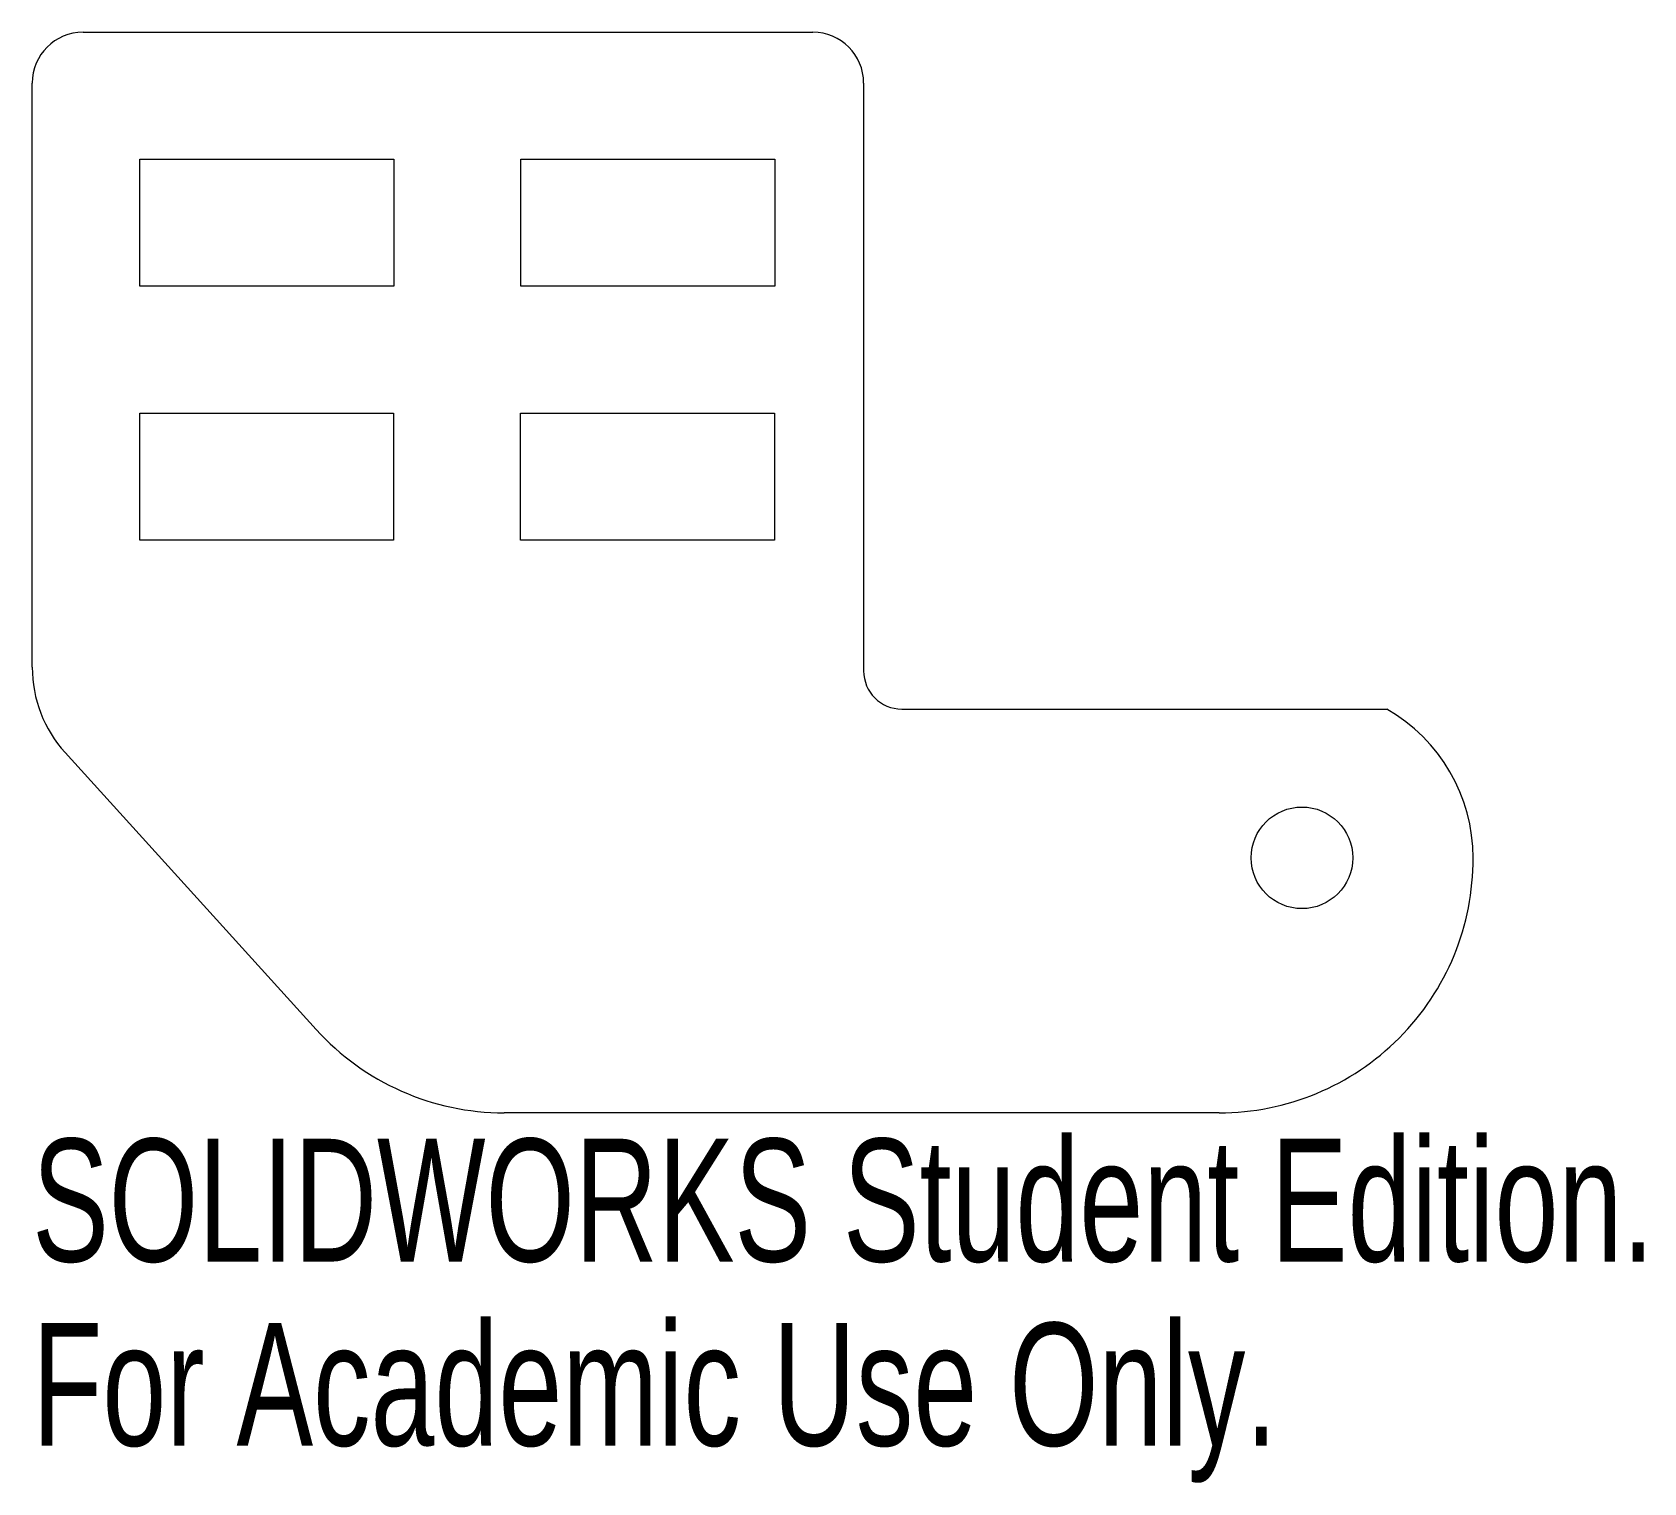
# Model space of a CAD drawing. Header units: millimetres. Extents: x -45 to 18.5, y -24.6 to 32.5.
import ezdxf

# ---------------------------------------------------------------- set-up
doc = ezdxf.new("R2010")
doc.units = ezdxf.units.MM
doc.styles.add('SLDTEXTSTYLE0', font='TXT', dxfattribs={"width": 0.7})

msp = doc.modelspace()

# ---------------------------------------------------------------- linework, layer by layer
at = {"color": 7, "linetype": 'Continuous', "lineweight": 15}
for p, q in [((-43, 32.5), (-14.26, 32.5)), ((-45, 7.5), (-45, 30.5)), ((-12.26, 30.5), (-12.26, 7.356)), ((-40.76, 27.5), (-30.76, 27.5)), ((-40.76, 22.5), (-40.76, 27.5)), ((-30.76, 27.5), (-30.76, 22.5)), ((-25.76, 27.5), (-15.76, 27.5)), ((-25.76, 22.5), (-25.76, 27.5)), ((-15.76, 27.5), (-15.76, 22.5)), ((-30.76, 22.5), (-40.76, 22.5)), ((-15.76, 22.5), (-25.76, 22.5)), ((-40.769, 17.503), (-30.769, 17.503)), ((-40.769, 12.503), (-40.769, 17.503)), ((-30.769, 17.503), (-30.769, 12.503)), ((-25.769, 17.503), (-15.769, 17.503)), ((-25.769, 12.503), (-25.769, 17.503)), ((-15.769, 17.503), (-15.769, 12.503)), ((-30.769, 12.503), (-40.769, 12.503)), ((-15.769, 12.503), (-25.769, 12.503)), ((-10.76, 5.856), (8.34, 5.856)), ((-33.819, -6.758), (-43.704, 4.141)), ((1.742, -10.039), (-26.412, -10.039))]:
    msp.add_line(p, q, dxfattribs=at)
msp.add_circle((5, 0), 2, dxfattribs=at)
for centre, radius, start, end in [((-43, 30.5), 2, 90, 180), ((-14.26, 30.5), 2, 0, 90), ((-40, 7.5), 5, 180, 222.20787), ((-10.76, 7.356), 1.5, 180, 270), ((5, 0), 6.742, 0, 60.29921), ((1.742, -0.039), 10, 270, 0.22523), ((-26.412, -0.039), 10, 222.20787, 270)]:
    msp.add_arc(centre, radius, start, end, dxfattribs=at)

# ---------------------------------------------------------------- texts
at = {"color": 7, "linetype": 'Continuous', "char_height": 4.83362, "attachment_point": 1, "style": 'SLDTEXTSTYLE0'}
for s, insert in [('SOLIDWORKS Student Edition.', (-45, -11.059)), ('For Academic Use Only.', (-45, -18.309))]:
    msp.add_mtext(s, dxfattribs=dict(at, insert=insert))

doc.saveas('drawing.dxf')
